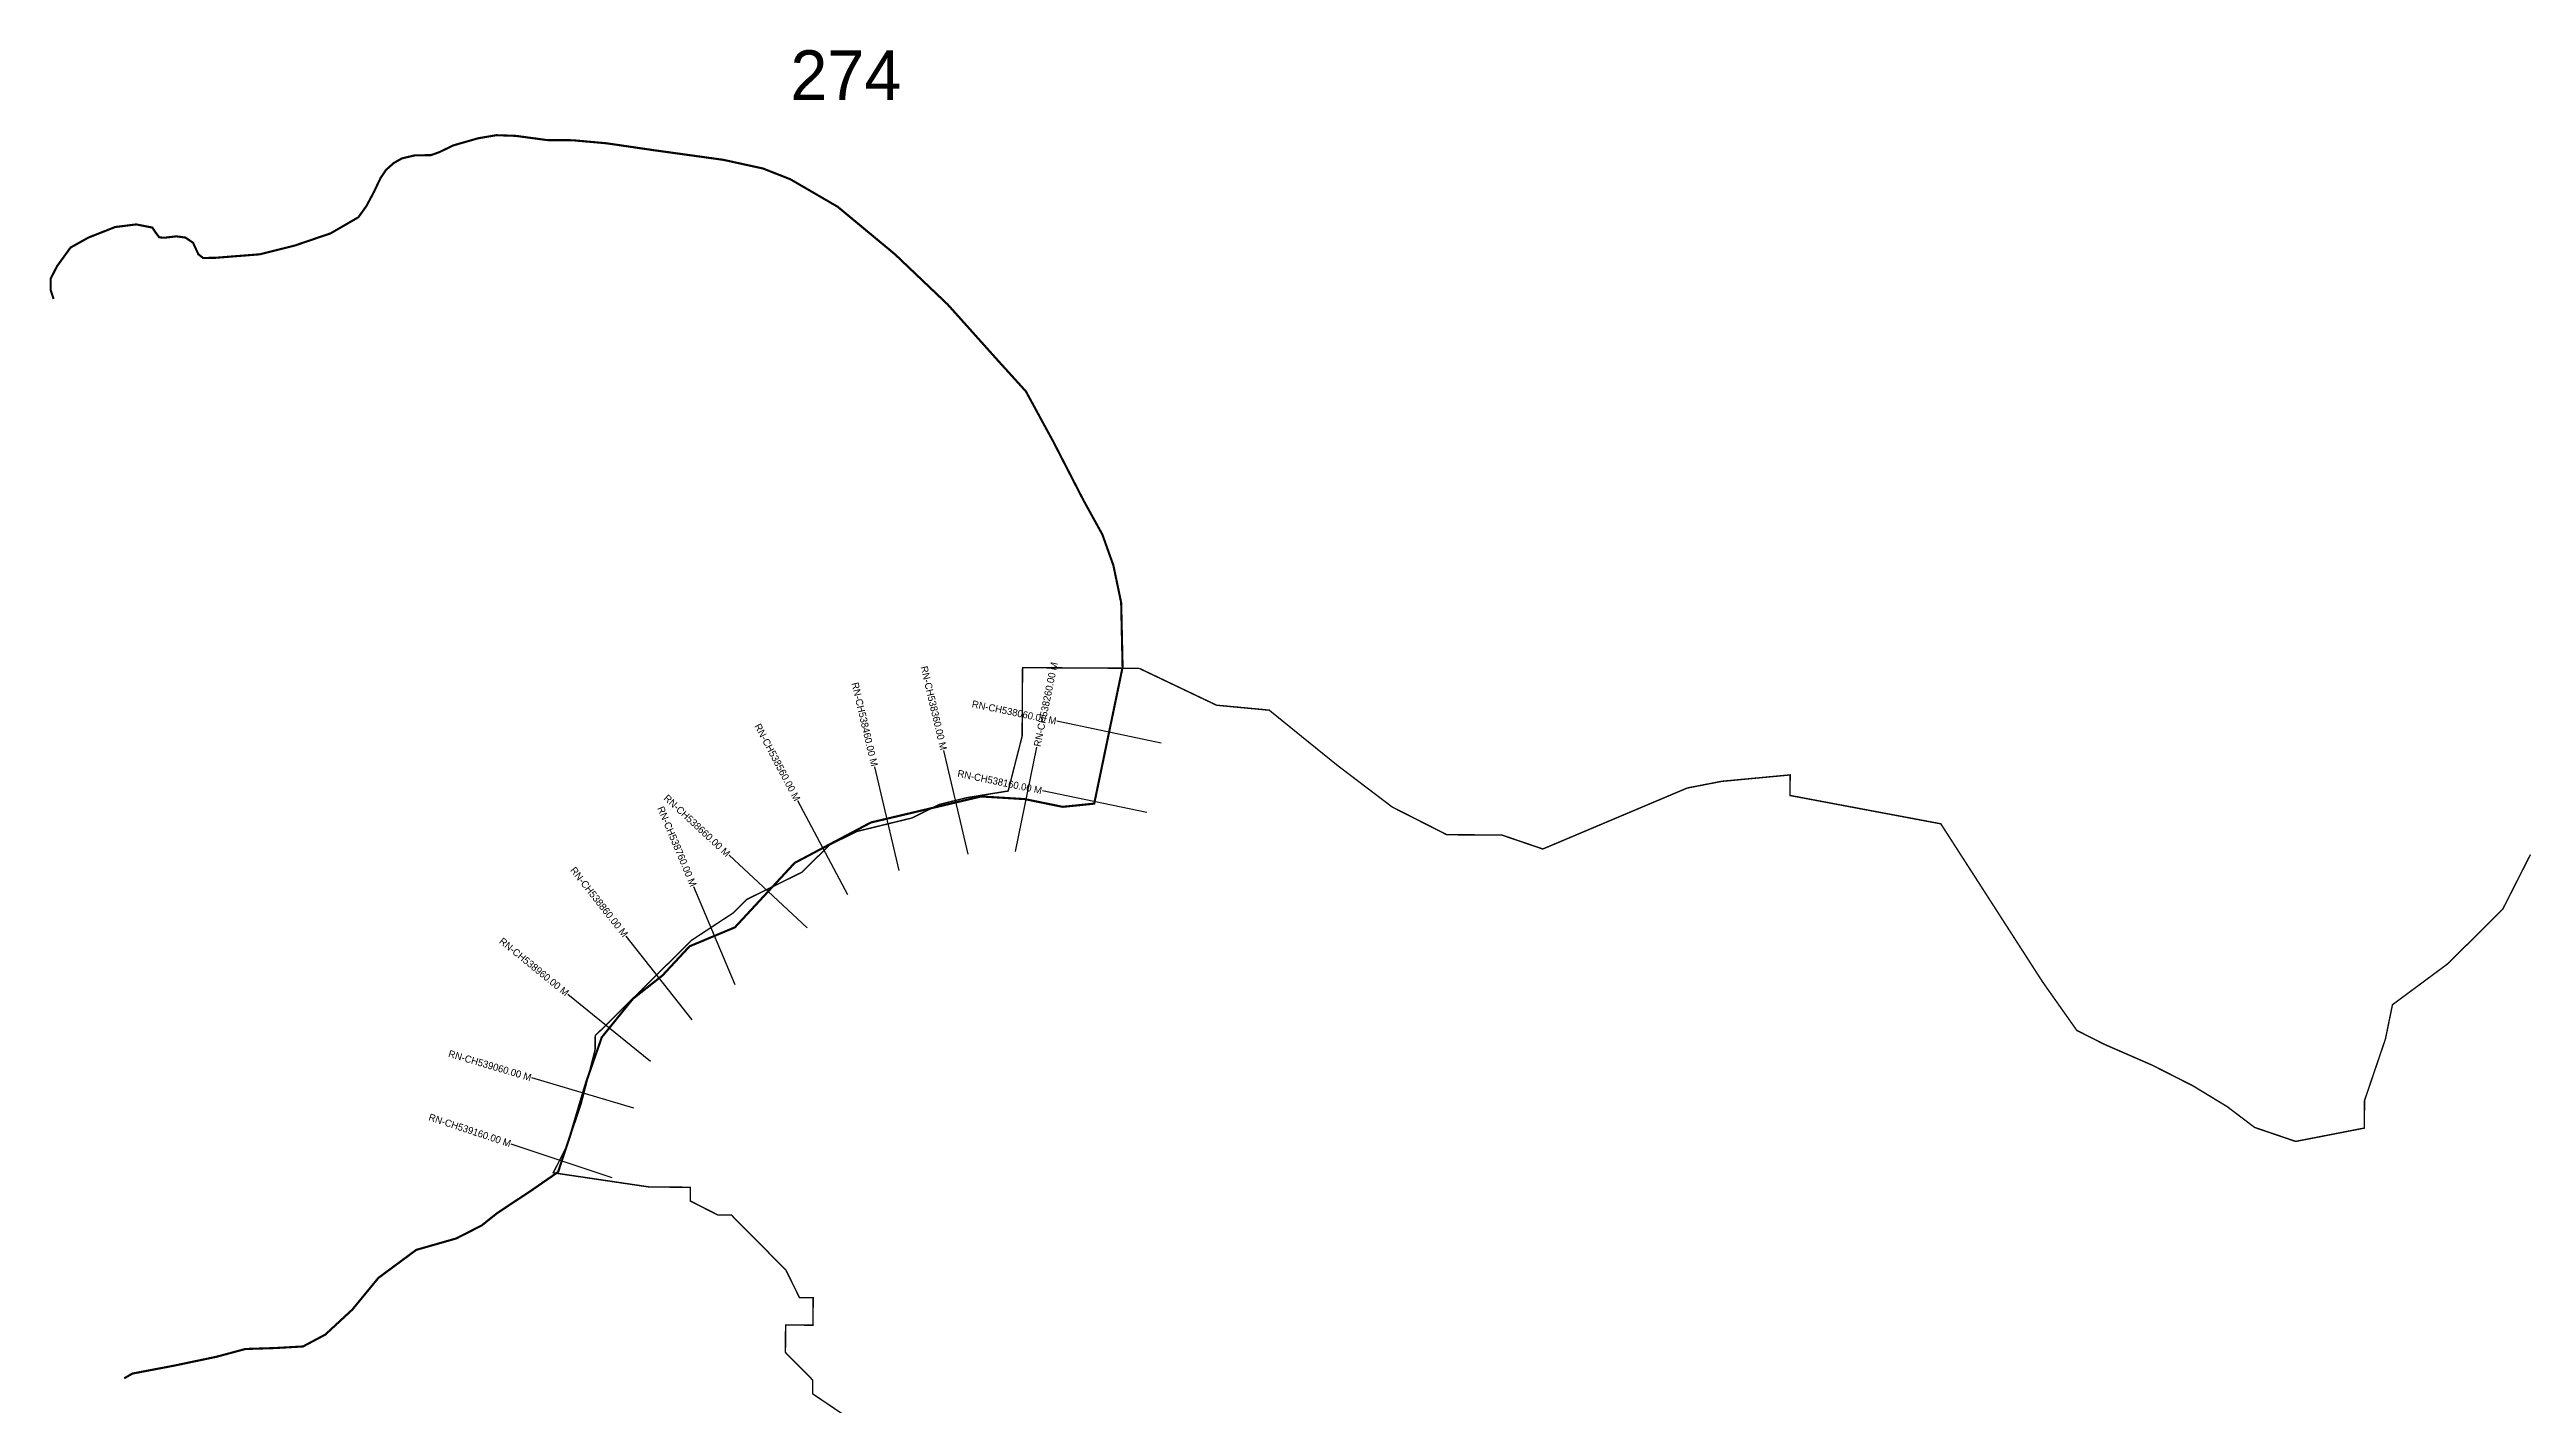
# Model space of a CAD drawing. Header units: metres. Extents: x 317513 to 324557, y 1864001 to 1869207.
# Drawn here: x 317513 to 321004, y 1867299 to 1869207 of the extents above; entities that cross this region are included whole.
import ezdxf
from ezdxf.enums import TextEntityAlignment as Align

# ---------------------------------------------------------------- set-up
doc = ezdxf.new("R2010")
doc.units = ezdxf.units.M
for name, color, linetype in [('CS', 134, 'Continuous'), ('CSMark', 6, 'Continuous'), ('NATURALLY PROTECTED', 3, 'Continuous')]:
    doc.layers.add(name, color=color, linetype=linetype)

msp = doc.modelspace()

# ---------------------------------------------------------------- linework, layer by layer
at = {"color": 6, "const_width": 2, "flags": 128}
for points in [[(318762.1, 1867196.5), (318588.7, 1867313.5), (318588.8, 1867332.9), (318550.4, 1867371.8), (318550.6, 1867410.4), (318589.3, 1867410.2), (318589.5, 1867448.9), (318570.2, 1867449), (318551.1, 1867487.8), (318474.1, 1867565.5), (318454.8, 1867565.6), (318416.3, 1867585.2), (318416.4, 1867604.5), (318358.4, 1867604.9), (318223.2, 1867624.9), (318242.7, 1867663.5), (318262.3, 1867721.4), (318282.2, 1867798.6), (318282.3, 1867818), (318418.3, 1867952.6), (318476.6, 1867990.9), (318496, 1868010.1), (318573.6, 1868048.3), (318612.5, 1868086.8), (318651.3, 1868105.9), (318728.7, 1868124.8), (318767.5, 1868143.9), (318806.2, 1868153.4), (318864.3, 1868162.8), (318884, 1868240), (318884.6, 1868336.6), (319048.9, 1868335.7)], [(319048.9, 1868335.7), (319158, 1868283.7), (319232.3, 1868276.7), (319280.4, 1868237.7), (319328.5, 1868198.8), (319405.5, 1868140.3), (319482.6, 1868101.2), (319560, 1868100.8), (319617.9, 1868081.1), (319821.4, 1868167), (319869.8, 1868176.4), (319966.5, 1868185.5), (319966.3, 1868156.5), (320178.8, 1868116.6), (320322.5, 1867893.5), (320370.5, 1867825.5), (320409.1, 1867806), (320476.6, 1867776.6), (320534.4, 1867747.3), (320582.6, 1867718), (320621.1, 1867688.8), (320679, 1867669.1), (320775.8, 1867687.9), (320776, 1867726.6), (320805.5, 1867813.4), (320815.4, 1867861.7), (320893.1, 1867919.2), (320970.8, 1867996.2), (321009.9, 1868073.3)]]:
    msp.add_lwpolyline(points, dxfattribs=at)
at = {"layer": 'CS'}
for p, q in [((319080, 1868230.4), (318933.1, 1868261)), ((318808.1, 1868073.8), (318773.7, 1868219.8)), ((318874.7, 1868077.6), (318904.9, 1868224.5)), ((318710.8, 1868050.8), (318676.3, 1868196.8)), ((318638.3, 1868016.3), (318568, 1868148.8)), ((319059.6, 1868132.5), (318912.8, 1868163)), ((318580.9, 1867970.1), (318471, 1868072.2)), ((318479.4, 1867889.5), (318421.4, 1868027.8)), ((318418.9, 1867840.4), (318326, 1867958.1)), ((318360.4, 1867781.7), (318243.9, 1867876.3)), ((318336.8, 1867715.8), (318193, 1867758.5)), ((318306.3, 1867618), (318164, 1867665.4))]:
    msp.add_line(p, q, dxfattribs=at)
at = {"layer": 'NATURALLY PROTECTED', "const_width": 3, "flags": 128}
msp.add_lwpolyline([(317518.9, 1868856), (317514.7, 1868868.7), (317514.7, 1868884.4), (317523.8, 1868902.3), (317542.9, 1868928.6), (317568.1, 1868942.6), (317605.7, 1868957.4), (317635.4, 1868961.1), (317658.2, 1868956.6), (317662.5, 1868950), (317667.9, 1868942.9), (317675, 1868942.3), (317691.9, 1868944.3), (317704.7, 1868942.6), (317715.5, 1868935.2), (317723, 1868919), (317729.8, 1868913.8), (317747.5, 1868914.1), (317809.7, 1868919), (317858.5, 1868931.2), (317909.3, 1868948.5), (317948.5, 1868971.2), (317959.9, 1868987.1), (317970.4, 1869006.8), (317979.8, 1869026.5), (317987.5, 1869037.9), (317998.4, 1869047.6), (318009.8, 1869054.1), (318028, 1869058.4), (318050.8, 1869058.7), (318062.8, 1869063), (318082.2, 1869072.4), (318117.4, 1869082.5), (318143, 1869086.8), (318170.1, 1869085.9), (318214.6, 1869079.9), (318250.4, 1869079.7), (318298.3, 1869075.4), (318364.7, 1869065.7), (318462.9, 1869052.1), (318518.7, 1869039.9), (318557.2, 1869024.8), (318624, 1868986), (318704.8, 1868919), (318779.2, 1868848.2), (318848.4, 1868771), (318889.3, 1868725.9), (318927.9, 1868655.1), (318970.4, 1868572.5), (318997.1, 1868524.2), (319012.6, 1868480.8), (319023.6, 1868428.2), (319025.6, 1868337.2), (318985.6, 1868145), (318941.1, 1868140.5), (318887.7, 1868151.4), (318826.2, 1868155.1), (318671, 1868118.5), (318563.4, 1868061.5), (318479.2, 1867970.7), (318415.3, 1867944), (318377.2, 1867903), (318335.5, 1867870.1), (318291.6, 1867815.9), (318269.6, 1867753), (318247.6, 1867679.1), (318230, 1867626), (318191.9, 1867599.7), (318144.3, 1867568.2), (318122.3, 1867550.7), (318086.5, 1867532.4), (318030.1, 1867516.3), (317976.7, 1867476.8), (317940, 1867432.2), (317902, 1867397), (317870.5, 1867380.2), (317831.7, 1867378), (317789.2, 1867376.6), (317748.2, 1867365.6), (317687.9, 1867353), (317630, 1867342), (317618.4, 1867335.3)], dxfattribs=at)

# ---------------------------------------------------------------- texts
at = {"insert": (318557.5, 1869206.4), "char_height": 70, "attachment_point": 1}
msp.add_mtext_dynamic_manual_height_columns('274', width=95.172, gutter_width=1, heights=[0], dxfattribs=at)
at = {"layer": 'CSMark'}
msp.add_text('RN-CH538260.00 M', height=10, rotation=78.3964, dxfattribs=at).set_placement((318905.1, 1868225.5), align=Align.MIDDLE_LEFT)
for s, rotation, p in [('RN-CH538460.00 M', 283.2617, (318676.1, 1868197.8)), ('RN-CH538360.00 M', 283.2617, (318773.5, 1868220.8)), ('RN-CH538060.00 M', 348.2568, (318932.1, 1868261.2)), ('RN-CH538560.00 M', 297.9347, (318567.5, 1868149.7)), ('RN-CH538160.00 M', 348.2568, (318911.8, 1868163.3)), ('RN-CH538760.00 M', 292.7355, (318421, 1868028.8)), ('RN-CH538660.00 M', 317.1369, (318470.2, 1868072.8)), ('RN-CH538860.00 M', 308.2715, (318325.4, 1867958.9)), ('RN-CH538960.00 M', 320.9447, (318243.2, 1867876.9)), ('RN-CH539060.00 M', 343.4465, (318192, 1867758.8)), ('RN-CH539160.00 M', 341.5855, (318163.1, 1867665.7))]:
    msp.add_text(s, height=10, rotation=rotation, dxfattribs=at).set_placement(p, align=Align.MIDDLE_RIGHT)

doc.saveas('drawing.dxf')
